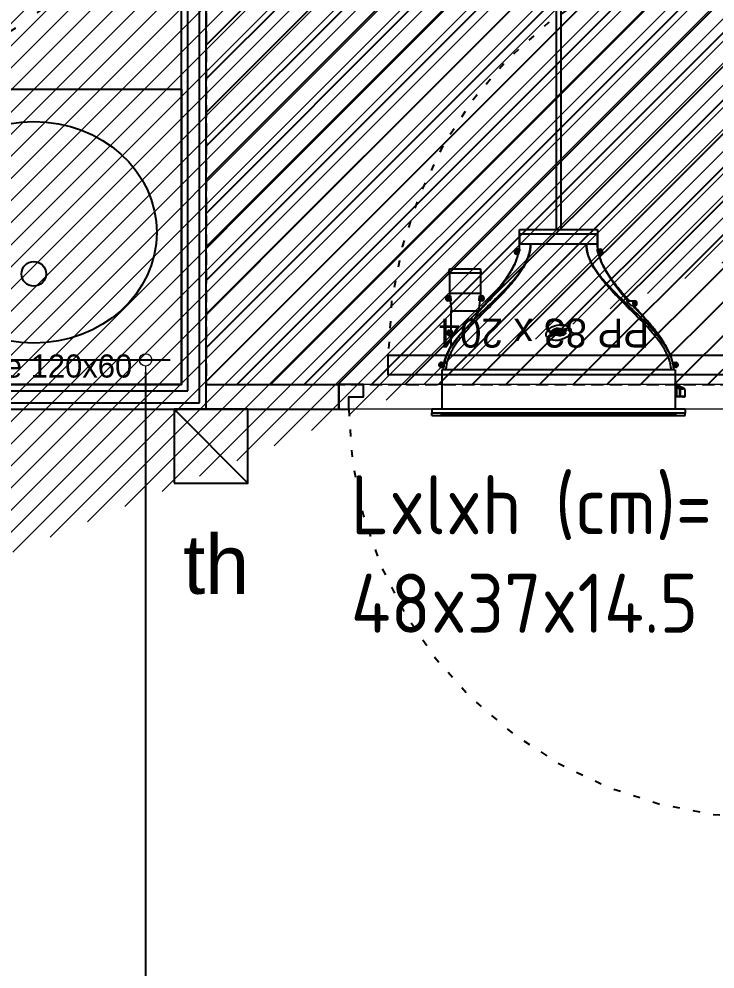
# Model space of a CAD drawing. Extents: x -594 to 29166, y -5797 to 14313.
# Drawn here: x 6418.3 to 6559.7, y 3705.7 to 3898.6 of the extents above; entities that cross this region are included whole.
import ezdxf

# ---------------------------------------------------------------- set-up
doc = ezdxf.new("R2010")
doc.units = 0
doc.header["$PDMODE"] = 67
for name, pattern in [('ACAD_ISO02W100', [15, 12, -3]), ('prlm_ef', [0.165, 0.1, -0.065]), ('Style de ligne -13', [0.147638, 0.098425, -0.049213]), ('Style de ligne -15', [2.08328, 1.25, -0.41656, 0.13886, -0.27786]), ('Style de ligne -18', [0.164042, 0.054681, -0.109361]), ('Style de ligne -5', [0.20828, 0.069425, -0.138855]), ('VW-01', [0.41656, 0.20828, -0.20828])]:
    doc.linetypes.add(name, pattern=pattern)
doc.layers.get('0').update_dxf_attribs({"color": 252})
doc.layers.add('_GAZELEC-BOITE INCORPO', color=36, linetype='Continuous', lineweight=18)
doc.layers.add('_GAZELEC-RESERVATION 2', color=6, linetype='Continuous', lineweight=18)
for name, color, linetype in [('A SITE', 252, 'Continuous'), ('B amÈnagement intÈrieur_Hatch', 252, 'Continuous'), ('B aménagement intérieur', 252, 'Continuous'), ('B Général', 252, 'Continuous'), ('C ANNOTATIONS-PMR', 252, 'Style de ligne -5'), ('C ANNOTATIONS-prestations', 252, 'Continuous'), ('D SURFACES-shab', 252, 'Continuous'), ('F REMPLISSAGE-vert clair', 252, 'Continuous'), ('F REMPLISSAGE-vert foncé', 252, 'Continuous'), ('prlm-CHAUFF', 30, 'Continuous'), ('prlm-EAU-EF', 161, 'Continuous'), ('prlm-MOD', 64, 'Continuous')]:
    doc.layers.add(name, color=color, linetype=linetype)
doc.layers.add('prlm-ZEROPLOT', color=254, linetype='Continuous', plot=False)
doc.styles.add('Arial', font='arial.ttf')
doc.styles.add('Eurostile', font='')
doc.styles.add('Eurostile (italic)', font='')
doc.styles.add('prlm-elec-cfa', font='comic.ttf', dxfattribs={"height": 12})
doc.styles.get("Standard").update_dxf_attribs({"font": 'isocp.shx', "height": 15})
doc.styles.get('Eurostile').set_extended_font_data('Eurostile')
doc.styles.get('Eurostile (italic)').set_extended_font_data('Eurostile', italic=True)
doc.dimstyles.new('200', dxfattribs={"dimscale": 0.1, "dimtxt": 150, "dimasz": 25, "dimexe": 50, "dimexo": 50, "dimgap": 20, "dimtad": 1, "dimdec": 0, "dimdsep": 46, "dimtxsty": 'Arial', "dimblk1": 'DOTBLANK', "dimblk2": 'DOTBLANK', "dimsah": 1, "dimcen": 25, "dimclrd": 5, "dimclre": 5, "dimadec": 0, "dimazin": 0, "dimtfac": 1, "dimtdec": 0, "dimtmove": 0, "dimatfit": 3, "dimldrblk": 'DOTBLANK', "dimfxl": 50, "dimtolj": 1, "dimtzin": 0, "dimarcsym": 0})

# ---------------------------------------------------------------- blocks, each defined once
blk = doc.blocks.new('A n0.Rond 150_PMR')
at = {"layer": 'B Général', "linetype": 'VW-01', "ltscale": 25.4}
blk.add_circle((0, 0), 75, dxfattribs=at)
at = {"layer": 'B Général', "insert": (-61.5, 0), "char_height": 7.049, "attachment_point": 5, "rotation": 90, "line_spacing_factor": 0.895453, "style": 'Eurostile (italic)'}
blk.add_mtext('Ø 150 PMR', dxfattribs=at)
blk = doc.blocks.new('A n0.PP 80')
at = {"layer": 'B Général', "flags": 128}
blk.add_lwpolyline([(-43, 2.5), (-43, 85.5), (-39, 85.5), (-39, 2.5)], close=True, dxfattribs=at)
at = {"layer": 'B Général', "linetype": 'Style de ligne -18', "ltscale": 25.4, "flags": 128}
blk.add_lwpolyline([(46, 2.5), (45.27, 13.33), (43.1, 23.98), (39.53, 34.26), (34.61, 44), (28.44, 53.03), (21.1, 61.19), (12.74, 68.35), (3.5, 74.38), (-6.47, 79.18), (-17, 82.67), (-27.91, 84.79), (-39, 85.5)], dxfattribs=at)
at = {"layer": 'B Général', "linetype": 'Continuous', "flags": 128}
for points in [[(-45, 2.5), (-43, 2.5), (-43, 0), (-40, 0), (-40, -2.5), (-45, -2.5)], [(48, 2.5), (46, 2.5), (46, 0), (43, 0), (43, -2.5), (48, -2.5), (48, -2.5), (48, -2.5), (48, 1.79), (48, 1.79)]]:
    blk.add_lwpolyline(points, close=True, dxfattribs=at)
at = {"layer": 'C ANNOTATIONS-prestations', "insert": (-37.49, 32.5), "char_height": 5.8739, "attachment_point": 1, "rotation": 90, "line_spacing_factor": 0.895453, "style": 'Eurostile'}
blk.add_mtext('PP 83 x 204', dxfattribs=at)
blk = doc.blocks.new('A n0.double vasque')
at = {"layer": 'B Général', "flags": 128}
blk.add_lwpolyline([(-50, 30), (70, 30), (70, -30), (-50, -30)], close=True, dxfattribs=at)
at = {"layer": 'B Général'}
for centre, major_axis, ratio in [((-20, 0.9), (25, 0), 0.9), ((40, 0.9), (25, 0), 0.9), ((-20, -7.52), (2.5, 0), 1), ((40, -7.52), (2.5, 0), 1)]:
    blk.add_ellipse(centre, major_axis=major_axis, ratio=ratio, dxfattribs=at)
at = {"layer": 'C ANNOTATIONS-prestations', "insert": (60, -30), "char_height": 4.6991, "width": 104, "attachment_point": 9, "line_spacing_factor": 0.895453, "style": 'Eurostile'}
blk.add_mtext('meuble double vasque 120x60', dxfattribs=at)
blk = doc.blocks.new('A n0.T4 A22_A23 (2D)')
at = {"layer": 'B amÈnagement intÈrieur_Hatch', "linetype": 'Continuous'}
h = blk.add_hatch(dxfattribs=at)
h.set_pattern_fill('F_P__SOFFITE', color=256, style=0, pattern_type=2)
h.set_pattern_definition([(45, (0, 0.2205), (-3.527778, 3.30729), [])])
h.paths.add_polyline_path([(-336.72, 194.77), (-301.73, 194.77), (-301.73, 120.77), (-331.72, 120.77), (-331.72, 73.9), (-214.72, 73.91), (-214.72, 192.77), (-57.6, 192.77), (-57.6, 112.77), (17.65, 112.77), (17.65, 212.1), (17.54, 212.1), (17.54, 285.92), (-456.72, 285.92), (-456.72, -24.23), (-336.72, -24.23), (-336.72, -24.23)])
at = {"layer": 'B aménagement intérieur', "linetype": 'Style de ligne -13', "ltscale": 25.4, "flags": 128}
blk.add_lwpolyline([(-336.72, 194.77), (-301.73, 194.77), (-301.73, 120.77), (-331.72, 120.77), (-331.72, 73.9), (-214.72, 73.91), (-214.72, 192.77), (-57.6, 192.77), (-57.6, 112.77), (17.65, 112.77), (17.65, 212.1), (17.54, 212.1), (17.54, 285.92), (-456.72, 285.92), (-456.72, -24.23), (-336.72, -24.23), (-336.72, -24.23)], close=True, dxfattribs=at)
at = {"layer": 'B Général', "linetype": 'Continuous'}
for p, q in [((-461.72, -24.23), (-461.72, 92.52)), ((-456.72, -29.23), (-456.72, 92.52)), ((-687.1, -24.23), (-461.72, -24.23)), ((-456.72, -24.23), (-429.72, -24.23)), ((-456.72, -24.23), (-429.72, -24.23)), ((-429.72, -29.23), (-429.72, -24.23)), ((-687.1, -29.23), (-456.72, -29.23)), ((-456.72, -29.23), (-429.72, -29.23)), ((-456.72, -29.23), (-429.72, -29.23))]:
    blk.add_line(p, q, dxfattribs=at)
at = {"layer": 'D SURFACES-shab', "lineweight": 18, "flags": 128}
for points in [[(-214.87, 125.77), (-301.73, 125.77), (-301.73, 194.77), (-336.72, 194.77), (-336.72, -24.23), (-456.72, -24.23), (-456.72, 285.77), (17.54, 285.77), (17.54, 254), (17.65, 254), (17.65, 112.77), (-57.6, 112.77), (-57.6, 192.77), (-214.87, 192.77)], [(-687.1, 187.58), (-461.72, 187.58), (-461.72, -24.23), (-687.1, -24.23)], [(-687.1, -29.23), (-687.1, -297.23), (-336.72, -297.23), (-336.72, -29.23)]]:
    blk.add_lwpolyline(points, close=True, dxfattribs=at)
at = {"layer": 'F REMPLISSAGE-vert clair'}
for p, q in [((-460.42, -25.53), (-460.42, 92.52)), ((-458.02, -27.93), (-458.02, 92.52)), ((-687.1, -25.53), (-460.42, -25.53)), ((-687.1, -27.93), (-458.02, -27.93))]:
    blk.add_line(p, q, dxfattribs=at)
at = {"layer": 'F REMPLISSAGE-vert foncé', "linetype": 'Continuous'}
for p, q in [((-461.72, -24.23), (-461.72, 92.52)), ((-456.72, -29.23), (-456.72, 92.52)), ((-687.1, -24.23), (-461.72, -24.23)), ((-687.1, -29.23), (-456.72, -29.23))]:
    blk.add_line(p, q, dxfattribs=at)
at = {"layer": 'F REMPLISSAGE-vert foncé'}
for p, q in [((-460.42, -25.53), (-460.42, 92.52)), ((-458.02, -27.93), (-458.02, 92.52)), ((-687.1, -25.53), (-460.42, -25.53)), ((-687.1, -27.93), (-458.02, -27.93))]:
    blk.add_line(p, q, dxfattribs=at)
at = {"layer": 'B Général'}
for p, rotation in [((-334.22, 20.77), 90), ((-381.72, -26.73), 180)]:
    blk.add_blockref('A n0.PP 80', p, dxfattribs=dict(at, rotation=rotation))
blk.add_blockref('A n0.double vasque', (-531.72, 5.77), dxfattribs=at)
at = {"layer": 'C ANNOTATIONS-PMR', "ltscale": 25.4, "rotation": 270}
blk.add_blockref('A n0.Rond 150_PMR', (-536.72, 110.77), dxfattribs=at)
blk = doc.blocks.new('xi.twintop')
at = {"layer": 'prlm-CHAUFF', "ltscale": 50}
for p, q in [((-8, 35.6), (8, 35.6)), ((-7.9, 36.5), (7.9, 36.5)), ((-7.9, 35.6), (-7.9, 33.5)), ((-7.9, 33.5), (-7.9, 35.6)), ((7.9, 35.6), (7.9, 33.5)), ((7.9, 33.5), (7.9, 35.6)), ((-5.67, 33.5), (-7.9, 33.5)), ((5.67, 33.5), (-5.67, 33.5)), ((7.9, 33.5), (5.67, 33.5)), ((-8.61, 31.95), (-8.61, 32.05)), ((-8.61, 32.05), (-8.51, 32.05)), ((-8.51, 31.95), (-8.61, 31.95)), ((-8.51, 32.16), (-8.41, 32.16)), ((-8.51, 32.05), (-8.51, 32.16)), ((-8.51, 31.84), (-8.51, 31.95)), ((-8.41, 31.84), (-8.51, 31.84)), ((-7.9, 32.5), (-8.46, 32.5)), ((-8.46, 31.5), (-8.16, 31.5)), ((-8.41, 32.16), (-8.41, 32.05)), ((-8.41, 32.05), (-8.3, 32.05)), ((-8.3, 31.95), (-8.41, 31.95)), ((-8.41, 31.95), (-8.41, 31.84)), ((-8.3, 32.05), (-8.3, 31.95)), ((-8.16, 31.5), (-7.95, 32.18)), ((-7.9, 32.5), (-7.95, 32.18)), ((7.95, 32.18), (7.9, 32.5)), ((7.9, 32.5), (8.46, 32.5)), ((8.16, 31.5), (7.95, 32.18)), ((8.46, 31.5), (8.16, 31.5)), ((8.3, 31.95), (8.3, 32.05)), ((8.3, 32.05), (8.41, 32.05)), ((8.41, 31.95), (8.3, 31.95)), ((8.41, 32.16), (8.51, 32.16)), ((8.41, 32.05), (8.41, 32.16)), ((8.41, 31.84), (8.41, 31.95)), ((8.51, 31.84), (8.41, 31.84)), ((8.51, 32.16), (8.51, 32.05)), ((8.51, 32.05), (8.61, 32.05)), ((8.61, 31.95), (8.51, 31.95)), ((8.51, 31.95), (8.51, 31.84)), ((8.61, 32.05), (8.61, 31.95)), ((9.12, 29.02), (9.09, 29.02)), ((-15.75, 27.6), (-22.25, 27.6)), ((-22.15, 28.5), (-15.85, 28.5)), ((-22.15, 27.6), (-22.15, 23.5)), ((-22.15, 27.6), (-22.15, 23.5)), ((-15.85, 27.6), (-15.85, 23.5)), ((-15.85, 27.6), (-15.85, 23.5)), ((-9.41, 28.48), (-9.41, 28.48)), ((9.41, 28.48), (9.38, 28.48)), ((-15.85, 23.5), (-22.15, 23.5)), ((-22.56, 22.55), (-22.45, 22.55)), ((-22.56, 22.45), (-22.56, 22.55)), ((-22.45, 22.45), (-22.56, 22.45)), ((-22.45, 22.66), (-22.35, 22.66)), ((-22.45, 22.55), (-22.45, 22.66)), ((-22.45, 22.34), (-22.45, 22.45)), ((-22.35, 22.34), (-22.45, 22.34)), ((-22.4, 23), (-21.97, 23)), ((-21.85, 22), (-22.4, 22)), ((-22.35, 22.66), (-22.35, 22.55)), ((-22.35, 22.55), (-22.24, 22.55)), ((-22.24, 22.45), (-22.35, 22.45)), ((-22.35, 22.45), (-22.35, 22.34)), ((-22.24, 22.55), (-22.24, 22.45)), ((-21.97, 23), (-21.85, 22.06)), ((-21.85, 22.06), (-21.85, 22)), ((-16.2, 19.84), (-14.13, 22)), ((-14.13, 22), (-16.2, 19.84)), ((-16.15, 22.06), (-16.03, 23)), ((-16.15, 22), (-16.15, 22.06)), ((-15.6, 22), (-16.15, 22)), ((-16.03, 23), (-15.6, 23)), ((-15.76, 22.45), (-15.76, 22.55)), ((-15.76, 22.55), (-15.65, 22.55)), ((-15.65, 22.45), (-15.76, 22.45)), ((-15.65, 22.66), (-15.55, 22.66)), ((-15.65, 22.55), (-15.65, 22.66)), ((-15.65, 22.34), (-15.65, 22.45)), ((-15.55, 22.34), (-15.65, 22.34)), ((-15.55, 22.66), (-15.55, 22.55)), ((-15.55, 22.55), (-15.44, 22.55)), ((-15.55, 22.45), (-15.55, 22.34)), ((-15.44, 22.45), (-15.55, 22.45)), ((-15.44, 22.55), (-15.44, 22.45)), ((14.83, 21), (13.83, 22)), ((13.83, 22), (15.44, 22)), ((15.28, 21.45), (15.28, 21.55)), ((15.28, 21.55), (15.39, 21.55)), ((15.39, 21.45), (15.28, 21.45)), ((15.39, 21.66), (15.49, 21.66)), ((15.39, 21.55), (15.39, 21.66)), ((15.39, 21.34), (15.39, 21.45)), ((15.49, 21.34), (15.39, 21.34)), ((15.49, 21.66), (15.49, 21.55)), ((15.49, 21.55), (15.6, 21.55)), ((15.49, 21.45), (15.49, 21.34)), ((15.6, 21.45), (15.49, 21.45)), ((15.6, 21.55), (15.6, 21.45)), ((-21.8, 20), (-16.2, 20)), ((-21.8, 16), (-21.8, 20)), ((-21.8, 16), (-21.8, 20)), ((-16.2, 19.84), (-16.2, 20)), ((-16.2, 19.84), (-16.2, 20)), ((15.44, 21), (14.83, 21)), ((-22.36, 15.45), (-22.36, 15.55)), ((-22.36, 15.55), (-22.25, 15.55)), ((-22.25, 15.45), (-22.36, 15.45)), ((-22.25, 15.66), (-22.15, 15.66)), ((-22.25, 15.55), (-22.25, 15.66)), ((-22.25, 15.34), (-22.25, 15.45)), ((-22.2, 16), (-21.65, 16)), ((-22.15, 15.66), (-22.15, 15.55)), ((-22.15, 15.55), (-22.04, 15.55)), ((-22.15, 15.45), (-22.15, 15.34)), ((-22.04, 15.45), (-22.15, 15.45)), ((-22.04, 15.55), (-22.04, 15.45)), ((-21.65, 16), (-21.65, 15)), ((-22.15, 15.34), (-22.25, 15.34)), ((-21.65, 15), (-22.2, 15)), ((-21.8, 12.88), (-21.8, 15)), ((-21.8, 12.88), (-21.8, 15)), ((-23.96, 8.95), (-23.96, 9.05)), ((-23.96, 9.05), (-23.85, 9.05)), ((-23.85, 8.95), (-23.96, 8.95)), ((-23.85, 9.16), (-23.75, 9.16)), ((-23.85, 9.05), (-23.85, 9.16)), ((-23.85, 8.84), (-23.85, 8.95)), ((-23.75, 8.84), (-23.85, 8.84)), ((-23.8, 9.5), (-23.19, 9.5)), ((-23.36, 8.5), (-23.8, 8.5)), ((-23.75, 9.16), (-23.75, 9.05)), ((-23.75, 9.05), (-23.64, 9.05)), ((-23.75, 8.95), (-23.75, 8.84)), ((-23.64, 8.95), (-23.75, 8.95)), ((23.7, 8), (-23.7, 8)), ((-23.7, 8), (-23.7, 0)), ((-23.64, 9.05), (-23.64, 8.95)), ((-23.36, 8.42), (-23.36, 8.5)), ((23.19, 9.5), (23.8, 9.5)), ((23.36, 8.42), (23.36, 8.5)), ((23.8, 8.5), (23.36, 8.5)), ((23.64, 8.95), (23.64, 9.05)), ((23.64, 9.05), (23.75, 9.05)), ((23.75, 8.95), (23.64, 8.95)), ((23.7, 8), (23.7, 0)), ((23.75, 9.16), (23.85, 9.16)), ((23.75, 9.05), (23.75, 9.16)), ((23.75, 8.84), (23.75, 8.95)), ((23.85, 8.84), (23.75, 8.84)), ((23.85, 9.16), (23.85, 9.05)), ((23.85, 9.05), (23.96, 9.05)), ((23.85, 8.95), (23.85, 8.84)), ((23.96, 8.95), (23.85, 8.95)), ((23.96, 9.05), (23.96, 8.95)), ((24.18, 4.47), (23.7, 4.81)), ((24.06, 4.42), (23.7, 4.66)), ((24.06, 2.6), (24.06, 4.42)), ((24.64, 4.04), (24.06, 4.42)), ((24.2, 4.46), (24.18, 4.47)), ((24.54, 4.24), (24.2, 4.46)), ((24.35, 4.85), (24.33, 4.89)), ((24.35, 4.36), (24.35, 4.85)), ((24.35, 4.85), (24.36, 4.85)), ((24.41, 4.79), (24.43, 4.83)), ((24.41, 4.79), (24.41, 4.32)), ((25.01, 4.43), (24.41, 4.79)), ((24.43, 4.83), (25.04, 4.47)), ((24.64, 4.04), (24.72, 4.01)), ((24.64, 2.6), (24.64, 4.04)), ((24.72, 4.01), (24.72, 2.65)), ((25.04, 4.47), (25.01, 4.43)), ((25.01, 4.25), (25.01, 4.43)), ((25.02, 4.42), (25.01, 4.43)), ((25.06, 4.46), (25.02, 4.42)), ((25.02, 4.42), (25.02, 4.25)), ((25.28, 4.25), (25.02, 4.42)), ((25.04, 4.47), (25.06, 4.46)), ((25.06, 4.46), (25.39, 4.24)), ((25.71, 2.65), (25.71, 4.01)), ((23.7, 2.6), (24.06, 2.6)), ((23.7, 2.57), (23.73, 2.6)), ((23.79, 2.6), (23.88, 2.51)), ((23.88, 2.51), (23.97, 2.6)), ((24.04, 2.6), (24.13, 2.51)), ((24.64, 2.6), (24.06, 2.6)), ((24.13, 2.51), (24.22, 2.6)), ((24.18, 2.56), (24.24, 2.51)), ((24.24, 2.51), (24.3, 2.58)), ((24.28, 2.6), (24.37, 2.51)), ((24.37, 2.51), (24.46, 2.6)), ((24.42, 2.57), (24.48, 2.51)), ((24.48, 2.51), (24.56, 2.58)), ((24.54, 2.6), (24.63, 2.51)), ((24.63, 2.51), (24.72, 2.6)), ((24.72, 2.65), (24.64, 2.6)), ((24.64, 2.6), (24.64, 2.6)), ((25.66, 2.6), (24.64, 2.6)), ((24.7, 2.58), (24.77, 2.51)), ((24.72, 2.65), (25.71, 2.65)), ((24.73, 2.6), (24.82, 2.51)), ((24.77, 2.51), (24.79, 2.53)), ((24.82, 2.51), (24.91, 2.6)), ((24.9, 2.59), (24.98, 2.51)), ((24.98, 2.51), (25.07, 2.6)), ((25.02, 2.54), (25.05, 2.51)), ((25.05, 2.51), (25.09, 2.55)), ((25.06, 2.58), (25.13, 2.51)), ((25.13, 2.51), (25.22, 2.6)), ((25.19, 2.57), (25.25, 2.51)), ((25.25, 2.51), (25.34, 2.6)), ((25.27, 2.53), (25.29, 2.51)), ((25.29, 2.51), (25.32, 2.54)), ((25.31, 2.56), (25.36, 2.51)), ((25.36, 2.51), (25.45, 2.6)), ((25.4, 2.55), (25.44, 2.51)), ((25.44, 2.51), (25.53, 2.6)), ((25.48, 2.54), (25.51, 2.51)), ((25.51, 2.51), (25.6, 2.6)), ((25.53, 2.53), (25.55, 2.51)), ((25.55, 2.51), (25.64, 2.6)), ((25.71, 2.65), (25.66, 2.6)), ((25.66, 2.6), (25.66, 2.6)), ((-25.75, 0), (-25.75, -0.73)), ((25.75, 0), (-25.75, 0)), ((25.75, 0), (25.75, -0.73)), ((-25.75, -0.81), (-25.75, -0.73)), ((-25.75, -0.73), (25.75, -0.73)), ((-25.75, -1.3), (-25.75, -0.81)), ((25.75, -0.81), (-25.75, -0.81)), ((-25.75, -1.3), (25.75, -1.3)), ((23.75, -0.99), (-23.75, -0.99)), ((-23.75, -1.06), (-23.75, -0.99)), ((-23.55, -0.99), (-23.75, -1.06)), ((-23.75, -1.06), (23.75, -1.06)), ((23.75, -1.11), (-23.75, -1.11)), ((-23.75, -1.16), (-23.75, -1.11)), ((-23.59, -1.11), (-23.75, -1.16)), ((-23.75, -1.16), (23.75, -1.16)), ((23.75, -1.2), (-23.75, -1.2)), ((-23.75, -1.23), (-23.75, -1.2)), ((-23.64, -1.2), (-23.75, -1.23)), ((-23.75, -1.23), (23.75, -1.23)), ((23.75, -1.26), (-23.75, -1.26)), ((-23.75, -1.28), (-23.75, -1.26)), ((-23.68, -1.26), (-23.75, -1.28)), ((-23.75, -1.28), (23.75, -1.28)), ((23.75, -1.29), (-23.75, -1.29)), ((-23.75, -1.3), (-23.75, -1.29)), ((-23.73, -1.29), (-23.75, -1.3)), ((-23.75, -1.3), (23.75, -1.3)), ((23.75, -1.06), (23.55, -0.99)), ((23.75, -1.16), (23.59, -1.11)), ((23.75, -1.23), (23.64, -1.2)), ((23.75, -1.28), (23.68, -1.26)), ((23.75, -1.3), (23.73, -1.29)), ((23.75, -0.99), (23.75, -1.06)), ((23.75, -1.11), (23.75, -1.16)), ((23.75, -1.2), (23.75, -1.23)), ((23.75, -1.26), (23.75, -1.28)), ((23.75, -1.29), (23.75, -1.3)), ((25.75, -0.73), (25.75, -0.81)), ((25.75, -1.3), (25.75, -0.81))]:
    blk.add_line(p, q, dxfattribs=at)
for centre, radius in [((-8.46, 32), 0.3), ((-8.46, 32), 0.25), ((8.46, 32), 0.3), ((8.46, 32), 0.25), ((-22.4, 22.5), 0.3), ((-22.4, 22.5), 0.25), ((-15.6, 22.5), 0.3), ((-15.6, 22.5), 0.25), ((15.44, 21.5), 0.3), ((15.44, 21.5), 0.25), ((-22.2, 15.5), 0.3), ((-22.2, 15.5), 0.25), ((-23.8, 9), 0.3), ((-23.8, 9), 0.25), ((23.8, 9), 0.3), ((23.8, 9), 0.25)]:
    blk.add_circle(centre, radius, dxfattribs=at)
for centre, radius, start, end in [((-6.01, 35.83), 2, 160.5755, 186.7441), ((-6.01, 35.83), 2, 160.5755, 186.7441), ((6.01, 35.83), 2, 353.2559, 19.4245), ((6.01, 35.83), 2, 353.2559, 19.4245), ((-15.67, 33.51), 7.77, 352.5456, 359.9423), ((-15.72, 33.51), 7.82, 352.5763, 359.9264), ((-15.07, 33.49), 7.17, 353.9053, 0.1157), ((15.11, 33.49), 7.25, 179.9215, 187.8382), ((15.67, 33.51), 7.77, 180.0577, 187.4544), ((15.72, 33.51), 7.82, 180.0736, 187.4237), ((-19.51, 34.47), 11.74, 332.3321, 345.441), ((-19.16, 34.32), 11.35, 332.1374, 345.6929), ((-8.46, 32), 0.5, 90, 270), ((-15.07, 33.49), 7.17, 352.0923, 353.5448), ((21.1, 34.98), 13.43, 192.9954, 216.0824), ((19.16, 34.32), 11.35, 194.4106, 207.8626), ((8.46, 32), 0.5, 270, 90), ((-26.92, 38.17), 20.01, 331.0483, 332.7983), ((-26.92, 38.17), 20.01, 331.0482, 332.7982), ((26.92, 38.17), 20.01, 207.2018, 208.9518), ((-20.26, 27.83), 2, 160.5755, 186.7441), ((-20.26, 27.83), 2, 160.5755, 186.7441), ((-17.74, 27.83), 2, 353.2559, 19.4245), ((-17.74, 27.83), 2, 353.2559, 19.4245), ((-43.13, 48.06), 39, 319.3887, 329.86), ((-43.13, 48.06), 39, 319.3887, 329.8601), ((43.13, 48.06), 39, 210.1399, 220.6113), ((43.13, 48.06), 39, 212.5506, 220.6113), ((-22.4, 22.5), 0.5, 90, 270), ((-15.6, 22.5), 0.5, 270, 90), ((-22.51, 30.1), 11.66, 315.9701, 320.4245), ((-22.76, 30.33), 11.99, 316.0326, 320.3619), ((22.51, 30.1), 11.66, 219.5755, 224.0299), ((22.76, 30.33), 11.99, 219.6381, 223.9674), ((15.44, 21.5), 0.5, 270, 90), ((-22.2, 15.5), 0.5, 90, 270), ((-2.48, -0.77), 23.65, 136.4099, 144.7501), ((-44.74, 40.05), 35.1, 315.7111, 319.5265), ((-11.41, 6.64), 12.12, 163.7263, 166.3852), ((-23.8, 9), 0.5, 90, 270), ((23.8, 9), 0.5, 270, 90), ((17.64, -7.23), 13.85, 61.9182, 64.0515), ((17.76, -6.88), 13.43, 62.115, 63.7632), ((18.29, -6.04), 12.5, 61.3177, 61.5903), ((24.75, 5.45), 0.703, 233.033, 242.9325), ((24.72, 5.11), 0.448, 214.6713, 225.4982), ((25.88, 4.92), 0.836, 234.1326, 239.2425), ((18.29, -6.04), 12.5, 53.7494, 55.0637)]:
    blk.add_arc(centre, radius, start, end, dxfattribs=at)
blk.add_ellipse((0, 15.55), major_axis=(2.49, 0.57), ratio=0.600775, dxfattribs=at)
for points, knots in [([(-5.67, 33.5), (-5.67, 33.33), (-5.68, 33.16), (-5.7, 32.82), (-5.72, 32.65), (-5.8, 32.15), (-5.87, 31.82), (-6.05, 31.16), (-6.16, 30.84), (-6.41, 30.21), (-6.55, 29.9), (-7, 29), (-7.34, 28.43), (-8.08, 27.34), (-8.47, 26.81), (-9.69, 25.27), (-10.57, 24.3), (-12.38, 22.39), (-13.32, 21.46), (-15.19, 19.6), (-16.12, 18.67), (-17.95, 16.77), (-18.84, 15.8), (-20.08, 14.27), (-20.47, 13.75), (-21.03, 12.94), (-21.21, 12.66), (-21.55, 12.09), (-21.72, 11.8), (-22.17, 10.91), (-22.43, 10.31), (-22.7, 9.36), (-22.77, 9.03), (-22.86, 8.47), (-22.88, 8.24), (-22.89, 8)], [0, 0, 0, 0, 0.015625, 0.015625, 0.03125, 0.03125, 0.0625, 0.0625, 0.09375, 0.09375, 0.125, 0.125, 0.1875, 0.1875, 0.25, 0.25, 0.375, 0.375, 0.5, 0.5, 0.625, 0.625, 0.75, 0.75, 0.8125, 0.8125, 0.84375, 0.84375, 0.875, 0.875, 0.9375, 0.9375, 0.96875, 0.96875, 0.9907189, 0.9907189, 0.9907189, 0.9907189]), ([(-18.04, 17.26), (-16.85, 18.51), (-15.59, 19.7), (-13.1, 22.1), (-11.85, 23.3), (-10.07, 25.17), (-9.49, 25.81), (-8.39, 27.13), (-7.87, 27.82), (-7.16, 28.91), (-6.93, 29.29), (-6.52, 30.07), (-6.33, 30.48), (-6.02, 31.31), (-5.89, 31.74), (-5.76, 32.39), (-5.73, 32.61), (-5.69, 32.95), (-5.69, 33.06), (-5.67, 33.28), (-5.67, 33.39), (-5.67, 33.5)], [0, 0, 0, 0, 0.25, 0.25, 0.5, 0.5, 0.625, 0.625, 0.75, 0.75, 0.8125, 0.8125, 0.875, 0.875, 0.9375, 0.9375, 0.96875, 0.96875, 0.984375, 0.984375, 1, 1, 1, 1]), ([(5.67, 33.5), (5.67, 33.33), (5.68, 33.16), (5.71, 32.81), (5.73, 32.64), (5.81, 32.14), (5.88, 31.8), (6.08, 31.14), (6.2, 30.82), (6.47, 30.19), (6.62, 29.88), (7.1, 28.98), (7.46, 28.42), (8.23, 27.34), (8.65, 26.82), (9.93, 25.3), (10.84, 24.34), (12.72, 22.46), (13.69, 21.54), (15.61, 19.69), (16.57, 18.77), (18.43, 16.87), (19.34, 15.9), (20.59, 14.36), (20.99, 13.83), (21.55, 13), (21.73, 12.72), (22.07, 12.15), (22.24, 11.85), (22.69, 10.95), (22.94, 10.33), (23.21, 9.37), (23.28, 9.05), (23.36, 8.48), (23.38, 8.24), (23.39, 8)], [0, 0, 0, 0, 0.015625, 0.015625, 0.03125, 0.03125, 0.0625, 0.0625, 0.09375, 0.09375, 0.125, 0.125, 0.1875, 0.1875, 0.25, 0.25, 0.375, 0.375, 0.5, 0.5, 0.625, 0.625, 0.75, 0.75, 0.8125, 0.8125, 0.84375, 0.84375, 0.875, 0.875, 0.9375, 0.9375, 0.96875, 0.96875, 0.9908046, 0.9908046, 0.9908046, 0.9908046]), ([(22.89, 8), (22.88, 8.24), (22.86, 8.47), (22.77, 9.03), (22.7, 9.36), (22.43, 10.31), (22.17, 10.91), (21.72, 11.8), (21.55, 12.09), (21.21, 12.66), (21.03, 12.94), (20.47, 13.75), (20.08, 14.27), (18.84, 15.8), (17.95, 16.77), (16.12, 18.67), (15.18, 19.6), (13.32, 21.46), (12.38, 22.39), (10.57, 24.3), (9.69, 25.27), (8.47, 26.81), (8.08, 27.34), (7.34, 28.43), (7, 29), (6.55, 29.9), (6.41, 30.21), (6.16, 30.84), (6.05, 31.16), (5.87, 31.82), (5.79, 32.15), (5.72, 32.65), (5.7, 32.82), (5.68, 33.16), (5.67, 33.33), (5.67, 33.5)], [0.0092808, 0.0092808, 0.0092808, 0.0092808, 0.03125, 0.03125, 0.0625, 0.0625, 0.125, 0.125, 0.15625, 0.15625, 0.1875, 0.1875, 0.25, 0.25, 0.375, 0.375, 0.5, 0.5, 0.625, 0.625, 0.75, 0.75, 0.8125, 0.8125, 0.875, 0.875, 0.90625, 0.90625, 0.9375, 0.9375, 0.96875, 0.96875, 0.984375, 0.984375, 1, 1, 1, 1]), ([(-8.9, 29.46), (-9.06, 29.12), (-9.43, 28.41), (-10.08, 27.35), (-10.83, 26.27), (-11.65, 25.18), (-12.54, 24.1), (-13.65, 22.81), (-14.86, 21.46), (-15.81, 20.43), (-16.2, 20)], [0.1568082, 0.1568082, 0.1568082, 0.1568082, 0.2305418, 0.3149874, 0.4025619, 0.4929385, 0.5856877, 0.6803551, 0.8317746, 0.9509578, 0.9509578, 0.9509578, 0.9509578]), ([(14.38, 22), (14.06, 22.36), (13.37, 23.14), (12.33, 24.35), (11.38, 25.54), (10.58, 26.62), (9.93, 27.59), (9.37, 28.52), (9.05, 29.15), (8.91, 29.44)], [0.5730592, 0.5730592, 0.5730592, 0.5730592, 0.626259, 0.6884084, 0.7489718, 0.7930827, 0.8358988, 0.8773199, 0.9123747, 0.9123747, 0.9123747, 0.9123747]), ([(-18.04, 17.26), (-17.81, 17.52), (-17.58, 17.79), (-17.17, 18.3), (-16.98, 18.55), (-16.64, 19.03), (-16.49, 19.25), (-16.32, 19.53), (-16.28, 19.62), (-16.22, 19.76), (-16.2, 19.81), (-16.2, 19.84)], [0, 0, 0, 0, 0.25, 0.25, 0.5, 0.5, 0.75, 0.75, 0.875, 0.875, 1, 1, 1, 1]), ([(23.19, 9.5), (23.12, 9.79), (23.04, 10.07), (22.86, 10.64), (22.75, 10.92), (22.41, 11.74), (22.14, 12.27), (21.56, 13.3), (21.24, 13.8), (20.57, 14.77), (20.21, 15.25), (19.11, 16.65), (18.33, 17.54), (16.73, 19.29), (15.91, 20.15), (15.09, 21)], [0, 0, 0, 0, 0.0625, 0.0625, 0.125, 0.125, 0.25, 0.25, 0.375, 0.375, 0.5, 0.5, 0.75, 0.75, 1, 1, 1, 1]), ([(21.4, 13.55), (21.3, 13.71), (20.98, 14.2), (20.41, 15.02), (19.67, 15.99), (18.88, 16.96), (17.95, 18.04), (16.9, 19.22), (15.98, 20.24), (15.44, 20.84), (15.29, 21)], [0.1694223, 0.1694223, 0.1694223, 0.1694223, 0.1906001, 0.2339285, 0.2787061, 0.3247019, 0.3716424, 0.4351709, 0.4991397, 0.523565, 0.523565, 0.523565, 0.523565]), ([(-23.39, 8), (-23.38, 8.28), (-23.35, 8.55), (-23.25, 9.19), (-23.16, 9.55), (-22.84, 10.61), (-22.54, 11.29), (-21.83, 12.6), (-21.42, 13.22), (-20.56, 14.41), (-20.09, 14.98), (-19.62, 15.54)], [0.0331631, 0.0331631, 0.0331631, 0.0331631, 0.125, 0.125, 0.25, 0.25, 0.5, 0.5, 0.75, 0.75, 1, 1, 1, 1]), ([(-1.94, 14.63), (-1.21, 15.35), (-0.84, 15.44), (-0.45, 15.4), (0.16, 15.33), (0.81, 14.93), (1.54, 15.51)], [0, 0, 0, 0, 0.389075, 0.389075, 0.389075, 1, 1, 1, 1]), ([(-1.63, 15.67), (-0.9, 16.39), (-0.53, 16.49), (-0.14, 16.44), (0.47, 16.38), (1.12, 15.98), (1.85, 16.55)], [0, 0, 0, 0, 0.389075, 0.389075, 0.389075, 1, 1, 1, 1]), ([(-23.19, 9.5), (-23.12, 9.8), (-23.04, 10.09), (-22.9, 10.53), (-22.84, 10.67), (-22.74, 10.96), (-22.68, 11.1), (-22.5, 11.53), (-22.37, 11.8), (-22.1, 12.35), (-21.95, 12.61), (-21.8, 12.88)], [0, 0, 0, 0, 0.25, 0.25, 0.375, 0.375, 0.5, 0.5, 0.75, 0.75, 1, 1, 1, 1]), ([(-21.8, 12.88), (-21.96, 12.6), (-22.11, 12.32), (-22.4, 11.74), (-22.54, 11.45), (-22.78, 10.85), (-22.89, 10.55), (-23.01, 10.17), (-23.03, 10.1), (-23.05, 10.03)], [0, 0, 0, 0, 0.25, 0.25, 0.5, 0.5, 0.75, 0.75, 0.8062429, 0.8062429, 0.8062429, 0.8062429]), ([(24.24, 4.96), (24.23, 4.96), (24.23, 4.96), (24.22, 4.97), (24.2, 4.97), (24.19, 4.97), (24.18, 4.98), (24.16, 4.98), (24.15, 4.98), (24.13, 4.99), (24.11, 4.99), (24.09, 4.99), (24.08, 4.99), (24.05, 4.99), (24.02, 4.99), (23.98, 4.99), (23.93, 4.98), (23.89, 4.98), (23.84, 4.97), (23.78, 4.96), (23.74, 4.95), (23.71, 4.95), (23.7, 4.94)], [0.1059402, 0.1059402, 0.1059402, 0.1059402, 0.1359504, 0.1694868, 0.202886, 0.2361704, 0.2693627, 0.3024859, 0.3355633, 0.3686184, 0.401675, 0.434757, 0.4678887, 0.5010941, 0.5629781, 0.6246926, 0.6863942, 0.7482374, 0.8103737, 0.8729511, 0.9361135, 0.9654522, 0.9654522, 0.9654522, 0.9654522]), ([(23.7, 4.91), (23.71, 4.91), (23.72, 4.91), (23.74, 4.92), (23.78, 4.92), (23.81, 4.93), (23.83, 4.93), (23.86, 4.94), (23.89, 4.94), (23.92, 4.95), (23.94, 4.95), (23.97, 4.95), (23.99, 4.96), (24.02, 4.96), (24.04, 4.96), (24.06, 4.96), (24.08, 4.96), (24.11, 4.96), (24.14, 4.96), (24.18, 4.96), (24.21, 4.95), (24.24, 4.95), (24.26, 4.94), (24.28, 4.93), (24.3, 4.92), (24.32, 4.91), (24.33, 4.9), (24.33, 4.89)], [0.053874, 0.053874, 0.053874, 0.053874, 0.0607104, 0.0907643, 0.1206402, 0.1503557, 0.1799287, 0.2093776, 0.238721, 0.2679778, 0.2971672, 0.3263086, 0.3554219, 0.3845269, 0.4136437, 0.4427926, 0.4719939, 0.5012681, 0.5562327, 0.6110034, 0.6657154, 0.7205017, 0.7754929, 0.8308166, 0.8865967, 0.9429527, 1, 1, 1, 1]), ([(24.35, 4.85), (24.35, 4.86), (24.35, 4.86), (24.34, 4.87), (24.33, 4.88), (24.32, 4.88), (24.31, 4.89), (24.3, 4.89), (24.29, 4.9), (24.28, 4.9), (24.26, 4.91), (24.25, 4.91), (24.23, 4.91), (24.22, 4.92), (24.2, 4.92), (24.18, 4.92), (24.17, 4.92), (24.15, 4.92), (24.12, 4.92), (24.09, 4.92), (24.05, 4.92), (24, 4.92), (23.95, 4.91), (23.9, 4.9), (23.85, 4.89), (23.79, 4.88), (23.74, 4.87), (23.71, 4.86), (23.7, 4.86)], [0, 0, 0, 0, 0.0300773, 0.0600539, 0.0899314, 0.1197114, 0.1493956, 0.1789856, 0.2084831, 0.2378898, 0.2672073, 0.2964374, 0.3255817, 0.3546421, 0.3836203, 0.4125181, 0.4413372, 0.4700795, 0.4987468, 0.5532579, 0.6080368, 0.6630958, 0.7184471, 0.7741027, 0.8300742, 0.8863734, 0.9430116, 0.9677174, 0.9677174, 0.9677174, 0.9677174]), ([(24.65, 4.2), (24.65, 4.2), (24.64, 4.2), (24.64, 4.2), (24.63, 4.2), (24.63, 4.2), (24.62, 4.2), (24.61, 4.21), (24.6, 4.21), (24.59, 4.21), (24.58, 4.22), (24.55, 4.23), (24.54, 4.24), (24.54, 4.24)], [0, 0, 0, 0, 0.061789, 0.122374, 0.182441, 0.242697, 0.303842, 0.366548, 0.43144, 0.49908, 0.668346, 0.832646, 1, 1, 1, 1]), ([(25.45, 4.21), (25.44, 4.21), (25.44, 4.22), (25.43, 4.22), (25.41, 4.23), (25.4, 4.23), (25.39, 4.24), (25.37, 4.24), (25.36, 4.25), (25.34, 4.25), (25.32, 4.25), (25.3, 4.26), (25.29, 4.26), (25.27, 4.26), (25.24, 4.26), (25.22, 4.26), (25.2, 4.26), (25.17, 4.26), (25.13, 4.26), (25.08, 4.26), (25.03, 4.26), (24.97, 4.25), (24.91, 4.24), (24.85, 4.24), (24.79, 4.23), (24.72, 4.21), (24.67, 4.21), (24.65, 4.2)], [0.0304712, 0.0304712, 0.0304712, 0.0304712, 0.0599457, 0.0897682, 0.1195016, 0.1491541, 0.1787343, 0.2082505, 0.2377114, 0.2671256, 0.2965018, 0.3258487, 0.355175, 0.3844897, 0.4138015, 0.4431194, 0.4724522, 0.5018089, 0.5568669, 0.611863, 0.6668562, 0.7219052, 0.7770682, 0.8324028, 0.8879658, 0.9438132, 1, 1, 1, 1]), ([(25.71, 4.01), (25.69, 4.04), (25.65, 4.06), (25.55, 4.09), (25.48, 4.1), (25.35, 4.1), (25.31, 4.1), (25.21, 4.09), (25.16, 4.09), (24.98, 4.06), (24.86, 4.04), (24.72, 4.01)], [0, 0, 0, 0, 0.25, 0.25, 0.5, 0.5, 0.625, 0.625, 0.75, 0.75, 1, 1, 1, 1])]:
    blk.add_open_spline(points, degree=3, knots=knots, dxfattribs=at)
for points in [[(-22.15, 23.5), (-22.15, 23.33), (-22.14, 23.17), (-22.13, 23)], [(-22.15, 23.5), (-22.15, 23.33), (-22.14, 23.17), (-22.13, 23)], [(-15.85, 23.5), (-15.85, 23.33), (-15.86, 23.17), (-15.87, 23)], [(-15.85, 23.5), (-15.85, 23.33), (-15.86, 23.17), (-15.87, 23)], [(-22.01, 22), (-21.91, 21.33), (-21.8, 20.67), (-21.8, 20)], [(-22.01, 22), (-21.91, 21.33), (-21.8, 20.67), (-21.8, 20)], [(-15.99, 22), (-16.09, 21.33), (-16.2, 20.67), (-16.2, 20)], [(-15.99, 22), (-16.09, 21.33), (-16.2, 20.67), (-16.2, 20)], [(-1.78, 15.16), (-1.06, 15.88), (-0.68, 15.97), (-0.29, 15.93)], [(-0.39, 15.58), (-0.78, 15.62), (-1.16, 15.52), (-1.78, 15.16)], [(-0.23, 16.09), (-0.63, 16.13), (-1.01, 16.03), (-1.63, 15.67)], [(1.54, 15.51), (0.72, 14.57), (0.07, 14.98), (-0.55, 15.04)], [(1.7, 16.04), (0.88, 15.1), (0.23, 15.51), (-0.39, 15.58)], [(-0.29, 15.93), (0.32, 15.87), (0.96, 15.47), (1.7, 16.04)], [(1.85, 16.55), (1.03, 15.62), (0.38, 16.02), (-0.23, 16.09)], [(-0.55, 15.04), (-0.94, 15.09), (-1.32, 14.99), (-1.94, 14.63)], [(-23.19, 9.5), (-23.26, 9.17), (-23.32, 8.84), (-23.36, 8.5)], [(23.36, 8.5), (23.32, 8.84), (23.26, 9.17), (23.19, 9.5)]]:
    blk.add_open_spline(points, degree=3, dxfattribs=at)
at = {"layer": 'prlm-CHAUFF', "ltscale": 50, "insert": (-42.19, -13.41), "char_height": 12, "width": 139.7925, "attachment_point": 1}
blk.add_mtext('Lxlxh (cm)= 48x37x14.5', dxfattribs=at)
blk = doc.blocks.new('xi.th-ch')
at = {"layer": 'prlm-CHAUFF', "color": 0, "linetype": 'ByBlock', "lineweight": -2, "flags": 128}
blk.add_lwpolyline([(-7.5, 7.5), (7.5, 7.5), (7.5, -7.5), (-7.5, -7.5)], close=True, dxfattribs=at)
at = {"layer": 'prlm-CHAUFF', "color": 0}
blk.add_lwpolyline([(-7.5, -7.5), (7.5, 7.5)], dxfattribs=at)
blk = doc.blocks.new('xi.dchrob')
at = {"layer": 'prlm-ZEROPLOT', "color": 253, "linetype": 'ACAD_ISO02W100', "ltscale": 5}
blk.add_circle((13.38, 0), 180, dxfattribs=at)
blk = doc.blocks.new('_DOTBLANK')
at = {"color": 0, "linetype": 'ByBlock'}
blk.add_line((-0.5, 0), (-1, 0), dxfattribs=at)
blk.add_circle((0, 0), 0.5, dxfattribs=at)
blk = doc.blocks.new('*D610')
at = {"layer": '_GAZELEC-BOITE INCORPO', "color": 5, "lineweight": -2, "transparency": 16777216}
for p, q in [((6396.27, 3829.39), (6449, 3829.39)), ((6444, 3826.89), (6444, 3543.89)), ((6396.27, 3541.39), (6449, 3541.39))]:
    blk.add_line(p, q, dxfattribs=at)
at = {"layer": 'Defpoints', "color": 0}
for p in [(6391.27, 3829.39), (6391.27, 3541.39), (6444, 3541.39)]:
    blk.add_point(p, dxfattribs=at)
at = {"layer": '_GAZELEC-BOITE INCORPO', "color": 5, "lineweight": -2, "transparency": 16777216, "xscale": 2.5, "yscale": 2.5, "zscale": 2.5}
for p, rotation in [((6444, 3829.39), 90), ((6444, 3541.39), 270)]:
    blk.add_blockref('_DOTBLANK', p, dxfattribs=dict(at, rotation=rotation))
at = {"layer": '_GAZELEC-BOITE INCORPO', "color": 0, "transparency": 16777216, "insert": (6434.34, 3685.39), "char_height": 15, "attachment_point": 5, "rotation": 90, "style": 'Arial'}
blk.add_mtext('\\A1;288', dxfattribs=at)

msp = doc.modelspace()

# ---------------------------------------------------------------- linework, layer by layer
at = {"layer": 'A SITE', "linetype": 'Style de ligne -15', "lineweight": 50, "ltscale": 25.4}
msp.add_open_spline([(4176.46, 5442.268), (4369.672, 5480.305), (4562.883, 5518.342), (4903.036, 5519.771), (5243.188, 5521.2), (5979.862, 5524.644), (6716.536, 5528.089), (7278.196, 5527.681), (7839.856, 5527.273), (8021.336, 5527.044), (8202.816, 5526.815), (8808.176, 5525.356), (9413.535, 5523.896), (10716.351, 5525.293), (12019.166, 5526.69), (12242.597, 5526.219), (12466.029, 5525.748), (12816.588, 5520.962), (13167.148, 5516.176), (13202.673, 5616.323), (13238.199, 5716.47), (13267.888, 5802.201), (13297.577, 5887.932), (13327.266, 5973.663), (13356.956, 6059.395), (13408.406, 6207.964), (13459.856, 6356.533), (13477.006, 6406.056), (13494.156, 6455.579), (13528.564, 6560.212), (13562.972, 6664.845), (13573.344, 6696.386), (13583.716, 6727.928), (13599.145, 6774.844), (13614.573, 6821.761), (13678.898, 7117.445), (13743.224, 7413.129), (13957.444, 7453.65), (14171.664, 7494.171), (14164.331, 7534.454), (14156.998, 7574.738), (14190.699, 7584.189), (14224.399, 7593.639), (14227.546, 7586.876), (14230.693, 7580.113), (14293.316, 7599.076), (14355.939, 7618.039), (14360.336, 7603.518), (14364.733, 7588.998), (14537.195, 7591.453), (14709.721, 7640.319), (14664.801, 7789.364), (14619.881, 7938.41), (15047.101, 8062.384), (15474.322, 8186.358), (15686.72, 8247.996), (15899.118, 8309.635), (15904.181, 8311.166), (15909.244, 8312.698), (15908.246, 8315.995), (15907.249, 8319.292), (17672.664, 8849.185), (19438.079, 9379.077), (19648.946, 9442.842), (19859.814, 9506.606), (20255.35, 9309.74), (20650.886, 9112.874), (20960.83, 8222.926), (21270.775, 7332.978), (21180.205, 7304.155), (21089.635, 7275.333), (21163.082, 7017.584), (21236.529, 6759.834), (21251.591, 6763.9), (21266.653, 6767.967), (21275.663, 6734.59), (21284.674, 6701.213), (21269.902, 6697.225), (21255.13, 6693.238), (21270.029, 6638.047), (21284.928, 6582.856), (21291.188, 6584.546), (21297.447, 6586.236), (21305.995, 6495.046), (21402.881, 6506.774), (21487.346, 6527.117), (21571.811, 6547.461), (21569.541, 6559.077), (21567.271, 6570.694), (21604.983, 6578.638), (21642.694, 6586.582), (21649.991, 6549.244), (21657.287, 6511.906), (21652.493, 6510.896), (21647.699, 6509.886), (21807.598, 5746.172), (21967.496, 4982.457), (21977.291, 4938.62), (21987.086, 4894.782), (22015.78, 4743.898), (22044.474, 4593.013), (22063.498, 4473.154), (22082.523, 4353.295), (22101.178, 4237.725), (22119.832, 4122.156), (22124.345, 4087.384), (22128.858, 4052.612), (22138.67, 3933.295), (22148.483, 3813.978), (22152.899, 3687.239), (22157.316, 3560.501), (22156.076, 3368.858), (22154.837, 3177.215), (22152.199, 3078.787), (22149.562, 2980.358), (22145.456, 2863.605), (22141.35, 2746.851), (22132.85, 2586.185), (22124.349, 2425.518), (22087.732, 1950.646), (22051.116, 1475.773), (21993.933, 847.273), (21936.75, 218.773), (21915.729, 183.154), (21894.709, 147.536), (21213.23, 141.566), (20531.75, 135.597), (20529.704, 160.058), (20527.657, 184.52), (20322.852, 176.691), (20118.047, 168.862), (19882.166, 159.845), (19646.285, 150.828), (19256.888, 145.182), (18867.491, 139.536), (18773.401, -158.054), (18679.311, -455.644), (18604.53, -1398.289), (18529.749, -2340.935), (18635.053, -2777.585), (18740.357, -3214.234), (18588.756, -3295.853), (18437.156, -3377.471), (18384.511, -3407.387), (18331.865, -3437.302), (18280.613, -3484.556), (18229.362, -3531.809), (18125.267, -3688.349), (18021.173, -3844.888), (17973.144, -3961.195), (17925.114, -4077.502), (17903.66, -4188.267), (17882.205, -4299.032), (17853.831, -4428.724), (17825.458, -4558.416), (17795.321, -4816.052), (17765.184, -5073.687), (17828.426, -5320.212), (17891.667, -5566.736), (16164.839, -5333.52), (14438.011, -5100.304), (14043.046, -5030.624), (13648.082, -4960.944), (13506.144, -4936.079), (13364.206, -4911.213), (13220.848, -4883.357), (13077.49, -4855.501), (12791.937, -4799.706), (12506.383, -4743.912), (12128.349, -4679.679), (11750.314, -4615.447), (11530.967, -4571.296), (11311.619, -4527.146), (10549.503, -4375.437), (9787.387, -4223.728), (9847.498, -3981.593), (9907.609, -3739.459), (9806.225, -3461.39), (9704.841, -3183.322), (9715.187, -3083.784), (9725.532, -2984.247), (9824.047, -2441.958), (9922.562, -1899.67), (9651.72, -1701.167), (9380.878, -1502.664), (9447.608, -1104.825), (9514.339, -706.985), (9834.998, -611.033), (10155.657, -515.081), (10247.114, 11.583), (10338.572, 538.246), (10143.199, 564.034), (9947.826, 589.823), (9948.48, 594.78), (9949.134, 599.737), (9614.75, 638.685), (9280.365, 677.634), (8737.859, 744.574), (8195.353, 811.514), (7103.907, 948.262), (6012.462, 1085.009), (5516.207, 1145.917), (5019.951, 1206.825), (4567.057, 1262.265), (4114.163, 1317.705), (4102.18, 1307.409), (4090.197, 1297.113), (3869.944, 1322.11), (3649.69, 1347.106), (3455.22, 1370.405), (3260.751, 1393.703), (3258.524, 1373.559), (3256.298, 1353.416), (2884.962, 1399.248), (2513.626, 1445.079), (2816.189, 2481.825), (3118.751, 3518.57), (3122.583, 3517.421), (3126.415, 3516.272), (3182.803, 3704.332), (3239.191, 3892.391), (3244.935, 3911.549), (3250.679, 3930.706), (3342.693, 4248.166), (3434.706, 4565.625), (3504.837, 4748.285), (3574.967, 4930.944), (3700.503, 5086.554), (3826.038, 5242.164), (4001.249, 5342.216), (4176.46, 5442.268)], degree=2, knots=[0, 0, 0, 1, 1, 2, 2, 3, 3, 4, 4, 5, 5, 6, 6, 7, 7, 8, 8, 9, 9, 10, 10, 11, 11, 12, 12, 13, 13, 14, 14, 15, 15, 16, 16, 17, 17, 18, 18, 19, 19, 20, 20, 21, 21, 22, 22, 23, 23, 24, 24, 25, 25, 26, 26, 27, 27, 28, 28, 29, 29, 30, 30, 31, 31, 32, 32, 33, 33, 34, 34, 35, 35, 36, 36, 37, 37, 38, 38, 39, 39, 40, 40, 41, 41, 42, 42, 43, 43, 44, 44, 45, 45, 46, 46, 47, 47, 48, 48, 49, 49, 50, 50, 51, 51, 52, 52, 53, 53, 54, 54, 55, 55, 56, 56, 57, 57, 58, 58, 59, 59, 60, 60, 61, 61, 62, 62, 63, 63, 64, 64, 65, 65, 66, 66, 67, 67, 68, 68, 69, 69, 70, 70, 71, 71, 72, 72, 73, 73, 74, 74, 75, 75, 76, 76, 77, 77, 78, 78, 79, 79, 80, 80, 81, 81, 82, 82, 83, 83, 84, 84, 85, 85, 86, 86, 87, 87, 88, 88, 89, 89, 90, 90, 91, 91, 92, 92, 93, 93, 94, 94, 95, 95, 96, 96, 97, 97, 98, 98, 99, 99, 100, 100, 101, 101, 102, 102, 103, 103, 104, 104, 105, 105, 106, 106, 107, 107, 108, 108, 109, 109, 110, 110, 111, 111, 112, 112, 113, 113, 114, 114, 115, 115, 115], dxfattribs=at)
at = {"layer": 'prlm-CHAUFF', "ltscale": 50}
for p, q in [((6528.364, 4061.281), (6528.364, 3855.889)), ((6527.364, 4060.281), (6527.364, 3855.889))]:
    msp.add_line(p, q, dxfattribs=at)

# ---------------------------------------------------------------- block references
at = {"layer": 'B aménagement intérieur'}
msp.add_blockref('A n0.T4 A22_A23 (2D)', (6912.988, 3848.619), dxfattribs=at)
at = {"layer": 'prlm-CHAUFF'}
msp.add_blockref('xi.twintop', (6527.864, 3819.389), dxfattribs=at)
at = {"layer": 'prlm-CHAUFF', "xscale": -1, "rotation": 180}
msp.add_blockref('xi.th-ch', (6457.263, 3811.889), dxfattribs=at)
at = {"layer": 'prlm-MOD', "rotation": 270}
msp.add_blockref('xi.dchrob', (6263.689, 4034.009), dxfattribs=at)

# ---------------------------------------------------------------- dimensions: what is measured, and where the dimension line sits
at = {"layer": '_GAZELEC-BOITE INCORPO'}
dim = msp.add_linear_dim(base=(6443.996, 3541.389), p1=(6391.268, 3829.389), p2=(6391.268, 3541.389), angle=90, dimstyle='200', dxfattribs=at)
dim.commit()
dim.dimension.update_dxf_attribs({"geometry": '*D610', "text_midpoint": (6434.337, 3685.389)})

# ---------------------------------------------------------------- next in the draw order: texts
at = {"layer": 'prlm-CHAUFF', "lineweight": 20, "insert": (6458.339, 3787.812), "char_height": 12, "attachment_point": 5, "line_spacing_factor": 0.8, "style": 'prlm-elec-cfa', "bg_fill": 3, "box_fill_scale": 1.1, "bg_fill_color": 256, "bg_fill_transparency": 0}
msp.add_mtext('th', dxfattribs=at)

# ---------------------------------------------------------------- next in the draw order: hatches: boundary and pattern name
at = {"layer": '_GAZELEC-RESERVATION 2'}
h = msp.add_hatch(dxfattribs=at)
h.set_pattern_fill('ANSI31', color=256)
h.paths.add_polyline_path([(6240.276, 4043.45), (6240.276, 4013.45), (6250.276, 4013.45), (6250.276, 4043.389)], flags=17)
h.paths.add_polyline_path([(4612.005, 4574.465), (4612.005, 4504.465), (4622.005, 4504.465), (4622.005, 4574.465)])
h.paths.add_polyline_path([(4843.196, 4114.016), (4843.196, 4054.016), (4853.196, 4054.016), (4853.196, 4114.016)], flags=17)
h.paths.add_polyline_path([(4612.334, 4119.103), (4542.334, 4119.103), (4542.334, 4109.103), (4612.334, 4109.103)], flags=17)
h.paths.add_polyline_path([(4632.334, 4119.103), (4692.334, 4119.103), (4692.334, 4109.103), (4632.334, 4109.103)], flags=17)
h.paths.add_polyline_path([(3831.81, 3316.389), (3831.81, 3376.389), (3841.81, 3376.389), (3841.81, 3316.389)], flags=17)
h.paths.add_polyline_path([(6846.048, 4475.589), (6886.048, 4475.589), (6914.332, 4503.873), (6921.403, 4496.802), (6890.19, 4465.589), (6846.048, 4465.589)])
h.paths.add_polyline_path([(4563.065, 4653.475), (4503.065, 4653.475), (4503.065, 4663.475), (4563.065, 4663.475)])
edge = h.paths.add_edge_path()
edge.add_line((6846.532, 3965.403), (6886.532, 3965.403))
edge.add_line((6886.532, 3965.403), (6914.816, 3937.118))
edge.add_line((6914.816, 3937.118), (6921.888, 3944.189))
edge.add_line((6921.888, 3944.189), (6890.674, 3975.403))
edge.add_line((6846.552, 3965.403), (6846.552, 3975.403))
edge.add_line((6846.552, 3975.403), (6890.674, 3975.403))
edge.add_line((6227.888, 4391.389), (6237.888, 4391.389))
edge.add_line((6237.888, 4391.389), (6237.906, 4421.389))
edge.add_line((6237.906, 4421.389), (6247.906, 4421.389))
edge.add_line((6247.906, 4421.389), (6248.002, 4391.513))
edge.add_line((6248.002, 4391.513), (6237.888, 4391.576))
edge.add_line((5205.038, 4391.389), (5215.038, 4391.389))
edge.add_line((5215.038, 4391.389), (5215.038, 4421.389))
edge.add_line((5215.038, 4421.389), (5225.038, 4421.389))
edge.add_line((5225.038, 4421.389), (5225.038, 4391.389))
edge.add_line((5225.038, 4391.389), (5215.038, 4391.389))
edge.add_line((3523.835, 2610.903), (3603.835, 2610.903))
edge.add_line((3603.835, 2610.903), (3603.835, 2600.903))
edge.add_line((3603.835, 2600.903), (3523.817, 2600.903))
edge.add_line((3523.817, 2600.903), (3523.817, 2610.903))

# ---------------------------------------------------------------- next in the draw order: linework, layer by layer
at = {"layer": 'prlm-EAU-EF', "linetype": 'prlm_ef'}
msp.add_spline([(6288.919, 4050.878), (6303.079, 4050.878), (6320.35, 4050.878), (6341.749, 4052.147), (6363.848, 4054.085), (6382.485, 4052.432), (6403.592, 4044.874), (6424.357, 4029.972), (6514.293, 3940.036), (6768.752, 3859.881), (6836.297, 3859.881), (6899.704, 3837.863), (6919.695, 3817.872), (6933.071, 3766.56)], degree=3, dxfattribs=at)

doc.saveas('drawing.dxf')
